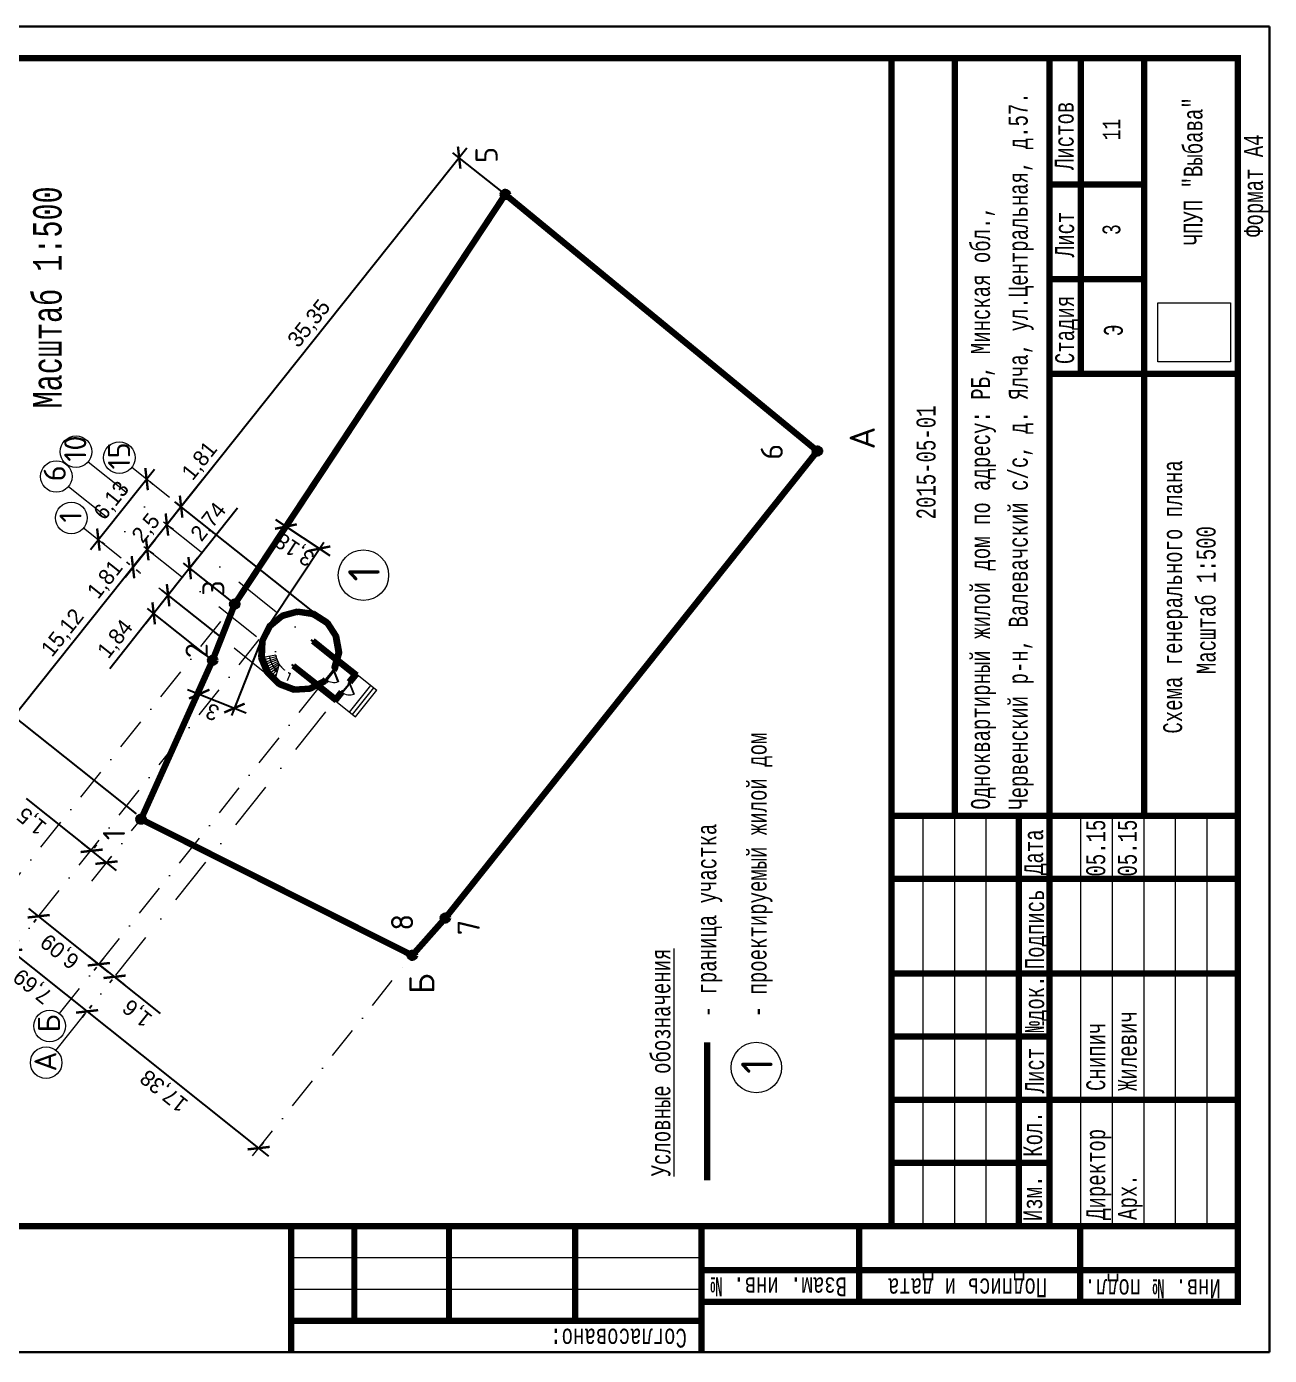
# Model space of a CAD drawing. Header units: millimetres. Extents: x -1532494 to -123847, y -619762 to -132433.
# Drawn here: x -214665 to -194971, y -153483 to -132433 of the extents above; entities that cross this region are included whole.
import ezdxf

# ---------------------------------------------------------------- set-up
doc = ezdxf.new("R2010")
doc.units = ezdxf.units.MM
for name, pattern in [('CENTER2', [28.575, 19.05, -3.175, 3.175, -3.175]), ('GOST2.303 5', [24, 20, -1.5, 1, -1.5]), ('штриховая', [19.05, 12.7, -6.35]), ('штрихпунктирнаяX2', [50.8, 25.4, -12.7, 0, -12.7])]:
    doc.linetypes.add(name, pattern=pattern)
doc.layers.get('0').update_dxf_attribs({"color": 251, "lineweight": 15})
for name, color, linetype, lineweight in [('01-РАМКА(+штамп)', 5, 'Continuous', 18), ('границы', 1, 'Continuous', 70), ('линия', 7, 'Continuous', 30), ('Оси', 7, 'штрихпунктирнаяX2', 18), ('размеры', 7, 'Continuous', 18), ('Стены', 7, 'Continuous', 60), ('штриховая', 160, 'штриховая', 18)]:
    doc.layers.add(name, color=color, linetype=linetype, lineweight=lineweight)
doc.layers.add('рамка', color=105, linetype='Continuous', lineweight=30, plot=False)
doc.styles.add('GOST', font='cour.ttf', dxfattribs={"width": 0.6, "height": 3})
doc.styles.add('style2', font='cour.ttf', dxfattribs={"width": 0.6, "height": 3})
doc.dimstyles.new('ISO-25', dxfattribs={"dimscale": 100, "dimtxt": 2.5, "dimasz": 2.5, "dimexe": 1.25, "dimexo": 0.625, "dimtad": 1, "dimdec": 0, "dimtxsty": 'Standard', "dimblk": 'ARCHTICK', "dimcen": 2.5, "dimdle": 2, "dimclrt": 256, "dimadec": 0, "dimazin": 0, "dimtfac": 1, "dimtdec": 0, "dimtmove": 1, "dimatfit": 2, "dimfxl": 1, "dimarcsym": 0})
picture_1 = doc.add_image_def('image1.jpg', size_in_pixel=(187, 229))

# ---------------------------------------------------------------- blocks, each defined once
blk = doc.blocks.new('вакепкеакепке')
at = {"color": 7, "linetype": 'GOST2.303 5'}
for p, q in [((168051385, 308359340), (168057885, 308359340)), ((168051385, 308358840), (168057885, 308358840)), ((168051385, 308358340), (168057885, 308358340)), ((168051385, 308356840), (168057885, 308356840)), ((168051385, 308356340), (168057885, 308356340)), ((168051385, 308355840), (168057885, 308355840)), ((168051385, 308355340), (168057885, 308355340)), ((168051385, 308354840), (168057885, 308354840))]:
    blk.add_line(p, q, dxfattribs=at)
at = {"const_width": 100}
blk.add_lwpolyline([(168051385, 308359840), (168069885, 308359840), (168069885, 308354353), (168051385, 308354353)], close=True, dxfattribs=at)
for points in [[(168052385, 308359840), (168052385, 308357340)], [(168053385, 308359887), (168053385, 308354400)], [(168054385, 308359887), (168054385, 308357340)], [(168055385, 308354400), (168055385, 308359887)], [(168056885, 308359887), (168056885, 308354400)], [(168057885, 308354353), (168057885, 308359840)], [(168057931, 308358840), (168069885, 308358840)], [(168057885, 308357826), (168051385, 308357826)], [(168057885, 308357340), (168051385, 308357340)], [(168057885, 308357340), (168069885, 308357340)], [(168064885, 308354353), (168064885, 308357340)], [(168066385, 308357340), (168066385, 308355840)], [(168067885, 308357340), (168067885, 308355840)], [(168064885, 308356840), (168069885, 308356840)], [(168057885, 308355840), (168069885, 308355840)]]:
    blk.add_lwpolyline(points, dxfattribs=at)
at = {"color": 7, "linetype": 'GOST2.303 5', "style": 'style2', "width": 0.6}
for s, p in [('2015-05-01', (168062579, 308359144)), ('Одноквартирный жилой дом по адресу: РБ, Минская обл.,  ', (168057980, 308358281)), ('Червенский р-н, Валевачский с/с, д. Ялча, ул.Центральная, д.57. ', (168057980, 308357683)), ('Изм.', (168051464, 308357455)), ('Кол.', (168052482, 308357455)), ('Лист', (168053488, 308357424)), ('№док.', (168054453, 308357424)), ('Подпись', (168055453, 308357424)), ('Дата', (168056947, 308357439)), ('Стадия', (168065039, 308356948)), ('Лист', (168066732, 308356949)), ('Листов', (168068113, 308356956)), ('Директор', (168051482, 308356455)), ('Снипич', (168053525, 308356455)), ('05.15', (168056921, 308356455)), ('Э', (168065484, 308356176)), ('Арх.', (168051482, 308355955)), ('Жилевич', (168053525, 308355955)), ('05.15', (168056921, 308355955)), ('ЧПУП "Выбава"', (168066920, 308354914))]:
    blk.add_text(s, height=300, dxfattribs=at).set_placement(p)
blk = doc.blocks.new('*U77')
for p, q in [((0, 0), (0, -100)), ((1000, 0), (1000, -100))]:
    blk.add_line(p, q)
blk.add_lwpolyline([(0, 0), (500, 866), (538, 844), (38, -22)], close=True)
blk.add_arc((0, 0), 1000, 0, 60)
blk = doc.blocks.new('_ArchTick')
at = {"color": 0, "linetype": 'ByBlock', "const_width": 0.15}
blk.add_lwpolyline([(-0.5, -0.5), (0.5, 0.5)], dxfattribs=at)
blk = doc.blocks.new('*D85')
at = {"layer": 'Defpoints', "color": 0, "transparency": 16777216}
for p in [(-214909, -147074), (-213706, -148033), (-213706, -148033)]:
    blk.add_point(p, dxfattribs=at)
at = {"layer": 'размеры', "color": 0, "lineweight": -2, "transparency": 16777216}
for p, q in [((-215066, -146949), (-213550, -148157)), ((-214948, -147123), (-214987, -147172)), ((-213667, -147984), (-213628, -147935))]:
    blk.add_line(p, q, dxfattribs=at)
at = {"layer": 'размеры', "color": 0, "lineweight": -2, "transparency": 16777216, "xscale": 250, "yscale": 250, "zscale": 250}
for p, rotation in [((-214909, -147074), 141.4478407243592), ((-213706, -148033), 321.4478407243592)]:
    blk.add_blockref('_ArchTick', p, dxfattribs=dict(at, rotation=rotation))
at = {"layer": 'размеры', "transparency": 16777216, "insert": (-214557, -147621), "char_height": 250, "attachment_point": 5, "rotation": 141.4478}
blk.add_mtext('7,69', dxfattribs=at)
blk = doc.blocks.new('*D86')
at = {"layer": 'Defpoints', "color": 0, "ltscale": 20, "transparency": 16777216}
for p in [(-210025, -140703), (-211365, -141580), (-210831, -141924)]:
    blk.add_point(p, dxfattribs=at)
at = {"layer": 'размеры', "color": 0, "lineweight": -2, "ltscale": 20, "transparency": 16777216}
for p, q in [((-211331, -141528), (-210486, -140249)), ((-210722, -140243), (-209858, -140813)), ((-210797, -141872), (-209956, -140599))]:
    blk.add_line(p, q, dxfattribs=at)
at = {"layer": 'размеры', "color": 0, "lineweight": -2, "ltscale": 20, "transparency": 16777216, "xscale": 250, "yscale": 250, "zscale": 250}
for p, rotation in [((-210555, -140353), 146.5529657298596), ((-210025, -140703), 326.5529657298595)]:
    blk.add_blockref('_ArchTick', p, dxfattribs=dict(at, rotation=rotation))
at = {"layer": 'размеры', "ltscale": 20, "transparency": 16777216, "insert": (-210405, -140702), "char_height": 250, "attachment_point": 5, "rotation": 146.553}
blk.add_mtext('3,18', dxfattribs=at)
blk = doc.blocks.new('*D87')
at = {"layer": 'Defpoints', "color": 0, "transparency": 16777216}
for p in [(-213520, -147286), (-213270, -147485), (-213270, -147485)]:
    blk.add_point(p, dxfattribs=at)
at = {"layer": 'размеры', "color": 0, "lineweight": -2, "transparency": 16777216}
for p, q in [((-213676, -147161), (-213113, -147610)), ((-213559, -147335), (-213598, -147384)), ((-213309, -147534), (-213348, -147583)), ((-212540, -148067), (-213270, -147485))]:
    blk.add_line(p, q, dxfattribs=at)
at = {"layer": 'размеры', "color": 0, "lineweight": -2, "transparency": 16777216, "xscale": 250, "yscale": 250, "zscale": 250}
for p, rotation in [((-213520, -147286), 141.4478407243592), ((-213270, -147485), 321.4478407243592)]:
    blk.add_blockref('_ArchTick', p, dxfattribs=dict(at, rotation=rotation))
at = {"layer": 'размеры', "transparency": 16777216, "insert": (-212898, -148048), "char_height": 250, "attachment_point": 5, "rotation": 141.4478}
blk.add_mtext('1,6', dxfattribs=at)
blk = doc.blocks.new('*D88')
at = {"layer": 'Defpoints', "color": 0, "ltscale": 20, "transparency": 16777216}
for p in [(-212763, -139601), (-212763, -139601), (-213527, -140559)]:
    blk.add_point(p, dxfattribs=at)
at = {"layer": 'размеры', "color": 0, "lineweight": -2, "ltscale": 20, "transparency": 16777216}
for p, q in [((-213651, -140716), (-212638, -139445)), ((-212714, -139640), (-212665, -139679)), ((-213478, -140598), (-213429, -140637))]:
    blk.add_line(p, q, dxfattribs=at)
at = {"layer": 'размеры', "color": 0, "lineweight": -2, "ltscale": 20, "transparency": 16777216, "xscale": 250, "yscale": 250, "zscale": 250}
for p, rotation in [((-212763, -139601), 51.44784072403264), ((-213527, -140559), 231.4478407240326)]:
    blk.add_blockref('_ArchTick', p, dxfattribs=dict(at, rotation=rotation))
at = {"layer": 'размеры', "ltscale": 20, "transparency": 16777216, "insert": (-213308, -139950), "char_height": 250, "attachment_point": 5, "rotation": 51.4478}
blk.add_mtext('6,13', dxfattribs=at)
blk = doc.blocks.new('*D89')
at = {"layer": 'Defpoints', "color": 0, "ltscale": 20, "transparency": 16777216}
for p in [(-212753, -140712), (-212753, -140712), (-212979, -140996)]:
    blk.add_point(p, dxfattribs=at)
at = {"layer": 'размеры', "color": 0, "lineweight": -2, "ltscale": 20, "transparency": 16777216}
for p, q in [((-213104, -141152), (-212629, -140556)), ((-212705, -140751), (-212656, -140790)), ((-212930, -141035), (-212881, -141073))]:
    blk.add_line(p, q, dxfattribs=at)
at = {"layer": 'размеры', "color": 0, "lineweight": -2, "ltscale": 20, "transparency": 16777216, "xscale": 250, "yscale": 250, "zscale": 250}
for p, rotation in [((-212753, -140712), 51.44784072403264), ((-212979, -140996), 231.4478407240326)]:
    blk.add_blockref('_ArchTick', p, dxfattribs=dict(at, rotation=rotation))
at = {"layer": 'размеры', "ltscale": 20, "transparency": 16777216, "insert": (-213408, -141200), "char_height": 250, "attachment_point": 5, "rotation": 51.4478}
blk.add_mtext('1,81', dxfattribs=at)
blk = doc.blocks.new('*D90')
at = {"layer": 'Defpoints', "color": 0, "ltscale": 20, "transparency": 16777216}
for p in [(-212441, -140321), (-212441, -140321), (-212753, -140712)]:
    blk.add_point(p, dxfattribs=at)
at = {"layer": 'размеры', "color": 0, "lineweight": -2, "ltscale": 20, "transparency": 16777216}
for p, q in [((-212878, -140869), (-212317, -140164)), ((-212392, -140360), (-212343, -140399)), ((-212705, -140751), (-212656, -140790))]:
    blk.add_line(p, q, dxfattribs=at)
at = {"layer": 'размеры', "color": 0, "lineweight": -2, "ltscale": 20, "transparency": 16777216, "xscale": 250, "yscale": 250, "zscale": 250}
for p, rotation in [((-212441, -140321), 51.44784072403264), ((-212753, -140712), 231.4478407240326)]:
    blk.add_blockref('_ArchTick', p, dxfattribs=dict(at, rotation=rotation))
at = {"layer": 'размеры', "ltscale": 20, "transparency": 16777216, "insert": (-212760, -140387), "char_height": 250, "attachment_point": 5, "rotation": 51.4478}
blk.add_mtext('2,5', dxfattribs=at)
blk = doc.blocks.new('*D91')
at = {"layer": 'Defpoints', "color": 0, "ltscale": 20, "transparency": 16777216}
for p in [(-212216, -140037), (-212441, -140321), (-212441, -140321)]:
    blk.add_point(p, dxfattribs=at)
at = {"layer": 'размеры', "color": 0, "lineweight": -2, "ltscale": 20, "transparency": 16777216}
for p, q in [((-211514, -139158), (-212216, -140037)), ((-212091, -139881), (-212566, -140477)), ((-212264, -139999), (-212313, -139960)), ((-212392, -140360), (-212343, -140399))]:
    blk.add_line(p, q, dxfattribs=at)
at = {"layer": 'размеры', "color": 0, "lineweight": -2, "ltscale": 20, "transparency": 16777216, "xscale": 250, "yscale": 250, "zscale": 250}
for p, rotation in [((-212216, -140037), 51.44784072403266), ((-212441, -140321), 231.4478407240326)]:
    blk.add_blockref('_ArchTick', p, dxfattribs=dict(at, rotation=rotation))
at = {"layer": 'размеры', "ltscale": 20, "transparency": 16777216, "insert": (-211911, -139321), "char_height": 250, "attachment_point": 5, "rotation": 51.4478}
blk.add_mtext('1,81', dxfattribs=at)
blk = doc.blocks.new('*D92')
at = {"layer": 'Defpoints', "color": 0, "ltscale": 20, "transparency": 16777216}
for p in [(-212979, -140996), (-214864, -143361), (-212876, -144945)]:
    blk.add_point(p, dxfattribs=at)
at = {"layer": 'размеры', "color": 0, "lineweight": -2, "ltscale": 20, "transparency": 16777216}
for p, q in [((-212854, -140839), (-214989, -143517)), ((-213028, -140957), (-213077, -140918)), ((-212925, -144906), (-214962, -143283))]:
    blk.add_line(p, q, dxfattribs=at)
at = {"layer": 'размеры', "color": 0, "lineweight": -2, "ltscale": 20, "transparency": 16777216, "xscale": 250, "yscale": 250, "zscale": 250}
for p, rotation in [((-212979, -140996), 51.44784072403266), ((-214864, -143361), 231.4478407240326)]:
    blk.add_blockref('_ArchTick', p, dxfattribs=dict(at, rotation=rotation))
at = {"layer": 'размеры', "ltscale": 20, "transparency": 16777216, "insert": (-214081, -142044), "char_height": 250, "attachment_point": 5, "rotation": 51.4478}
blk.add_mtext('15,12', dxfattribs=at)
blk = doc.blocks.new('*D94')
at = {"layer": 'Defpoints', "color": 0, "transparency": 16777216}
for p in [(-213706, -148033), (-210987, -150199), (-210987, -150199)]:
    blk.add_point(p, dxfattribs=at)
at = {"layer": 'размеры', "color": 0, "lineweight": -2, "transparency": 16777216}
for p, q in [((-213862, -147908), (-210831, -150324)), ((-213745, -148082), (-213784, -148130)), ((-210948, -150151), (-210909, -150102))]:
    blk.add_line(p, q, dxfattribs=at)
at = {"layer": 'размеры', "color": 0, "lineweight": -2, "transparency": 16777216, "xscale": 250, "yscale": 250, "zscale": 250}
for p, rotation in [((-213706, -148033), 141.4478407243592), ((-210987, -150199), 321.4478407243592)]:
    blk.add_blockref('_ArchTick', p, dxfattribs=dict(at, rotation=rotation))
at = {"layer": 'размеры', "transparency": 16777216, "insert": (-212476, -149279), "char_height": 250, "attachment_point": 5, "rotation": 141.4478}
blk.add_mtext('17,38', dxfattribs=at)
blk = doc.blocks.new('*D95')
at = {"layer": 'Defpoints', "color": 0, "transparency": 16777216}
for p in [(-214473, -146526), (-214473, -146526), (-213520, -147286)]:
    blk.add_point(p, dxfattribs=at)
at = {"layer": 'размеры', "color": 0, "lineweight": -2, "transparency": 16777216}
for p, q in [((-213364, -147410), (-214629, -146402)), ((-214512, -146575), (-214551, -146624)), ((-213481, -147237), (-213442, -147188))]:
    blk.add_line(p, q, dxfattribs=at)
at = {"layer": 'размеры', "color": 0, "lineweight": -2, "transparency": 16777216, "xscale": 250, "yscale": 250, "zscale": 250}
for p, rotation in [((-214473, -146526), 141.4478407243592), ((-213520, -147286), 321.4478407243592)]:
    blk.add_blockref('_ArchTick', p, dxfattribs=dict(at, rotation=rotation))
at = {"layer": 'размеры', "transparency": 16777216, "insert": (-214126, -147069), "char_height": 250, "attachment_point": 5, "rotation": 141.4478}
blk.add_mtext('6,09', dxfattribs=at)
blk = doc.blocks.new('*D96')
at = {"layer": 'Defpoints', "color": 0, "ltscale": 20, "transparency": 16777216}
for p in [(-212422, -141440), (-211562, -142125), (-211717, -142471)]:
    blk.add_point(p, dxfattribs=at)
at = {"layer": 'размеры', "color": 0, "lineweight": -2, "ltscale": 20, "transparency": 16777216}
for p, q in [((-212775, -141884), (-212297, -141283)), ((-211610, -142086), (-212519, -141362)), ((-211766, -142432), (-212748, -141649)), ((-213345, -142599), (-212651, -141727))]:
    blk.add_line(p, q, dxfattribs=at)
at = {"layer": 'размеры', "color": 0, "lineweight": -2, "ltscale": 20, "transparency": 16777216, "xscale": 250, "yscale": 250, "zscale": 250}
for p, rotation in [((-212422, -141440), 51.44784072403264), ((-212651, -141727), 231.4478407240326)]:
    blk.add_blockref('_ArchTick', p, dxfattribs=dict(at, rotation=rotation))
at = {"layer": 'размеры', "ltscale": 20, "transparency": 16777216, "insert": (-213248, -142143), "char_height": 250, "attachment_point": 5, "rotation": 51.4478}
blk.add_mtext('1,84', dxfattribs=at)
blk = doc.blocks.new('*D97')
at = {"layer": 'Defpoints', "color": 0, "ltscale": 20, "transparency": 16777216}
for p in [(-207810, -134509), (-207080, -135092), (-209901, -141882)]:
    blk.add_point(p, dxfattribs=at)
at = {"layer": 'размеры', "color": 0, "lineweight": -2, "ltscale": 20, "transparency": 16777216}
for p, q in [((-212340, -140194), (-207686, -134353)), ((-207128, -135053), (-207908, -134432)), ((-209950, -141843), (-212313, -139960))]:
    blk.add_line(p, q, dxfattribs=at)
at = {"layer": 'размеры', "color": 0, "lineweight": -2, "ltscale": 20, "transparency": 16777216, "xscale": 250, "yscale": 250, "zscale": 250}
for p, rotation in [((-207810, -134509), 51.44784072403264), ((-212216, -140037), 231.4478407240326)]:
    blk.add_blockref('_ArchTick', p, dxfattribs=dict(at, rotation=rotation))
at = {"layer": 'размеры', "ltscale": 20, "transparency": 16777216, "insert": (-210176, -137144), "char_height": 250, "attachment_point": 5, "rotation": 51.4478}
blk.add_mtext('35,35', dxfattribs=at)
blk = doc.blocks.new('*D98')
at = {"layer": 'Defpoints', "color": 0, "ltscale": 20, "transparency": 16777216}
for p in [(-211508, -141940), (-210950, -142161), (-211371, -143228)]:
    blk.add_point(p, dxfattribs=at)
at = {"layer": 'размеры', "color": 0, "lineweight": -2, "ltscale": 20, "transparency": 16777216}
for p, q in [((-211531, -141998), (-211975, -143124)), ((-210973, -142219), (-211417, -143344)), ((-212115, -142934), (-211185, -143301))]:
    blk.add_line(p, q, dxfattribs=at)
at = {"layer": 'размеры', "color": 0, "lineweight": -2, "ltscale": 20, "transparency": 16777216, "xscale": 250, "yscale": 250, "zscale": 250}
for p, rotation in [((-211929, -143007), 158.4636016360677), ((-211371, -143228), 338.4636016360677)]:
    blk.add_blockref('_ArchTick', p, dxfattribs=dict(at, rotation=rotation))
at = {"layer": 'размеры', "ltscale": 20, "transparency": 16777216, "insert": (-211719, -143292), "char_height": 250, "attachment_point": 5, "rotation": 158.4636}
blk.add_mtext('3', dxfattribs=at)
blk = doc.blocks.new('*D99')
at = {"layer": 'Defpoints', "color": 0, "transparency": 16777216}
for p in [(-213633, -145489), (-213633, -145489), (-213398, -145676)]:
    blk.add_point(p, dxfattribs=at)
at = {"layer": 'размеры', "color": 0, "lineweight": -2, "transparency": 16777216}
for p, q in [((-214671, -144661), (-213633, -145489)), ((-213242, -145800), (-213789, -145364)), ((-213594, -145440), (-213555, -145391)), ((-213359, -145627), (-213320, -145578))]:
    blk.add_line(p, q, dxfattribs=at)
at = {"layer": 'размеры', "color": 0, "lineweight": -2, "transparency": 16777216, "xscale": 250, "yscale": 250, "zscale": 250}
for p, rotation in [((-213633, -145489), 141.4478407243622), ((-213398, -145676), 321.4478407243622)]:
    blk.add_blockref('_ArchTick', p, dxfattribs=dict(at, rotation=rotation))
at = {"layer": 'размеры', "transparency": 16777216, "insert": (-214572, -145006), "char_height": 250, "attachment_point": 5, "rotation": 141.4478}
blk.add_mtext('1,5', dxfattribs=at)
blk = doc.blocks.new('*D100')
at = {"layer": 'Defpoints', "color": 0, "ltscale": 20, "transparency": 16777216}
for p in [(-212422, -141440), (-211365, -141580), (-211562, -142125)]:
    blk.add_point(p, dxfattribs=at)
at = {"layer": 'размеры', "color": 0, "lineweight": -2, "ltscale": 20, "transparency": 16777216}
for p, q in [((-211322, -140060), (-212080, -141011)), ((-211955, -140854), (-212546, -141596)), ((-211414, -141541), (-212177, -140933)), ((-211610, -142086), (-212519, -141362))]:
    blk.add_line(p, q, dxfattribs=at)
at = {"layer": 'размеры', "color": 0, "lineweight": -2, "ltscale": 20, "transparency": 16777216, "xscale": 250, "yscale": 250, "zscale": 250}
for p, rotation in [((-212080, -141011), 51.44784072435872), ((-212422, -141440), 231.4478407243587)]:
    blk.add_blockref('_ArchTick', p, dxfattribs=dict(at, rotation=rotation))
at = {"layer": 'размеры', "ltscale": 20, "transparency": 16777216, "insert": (-211770, -140288), "char_height": 250, "attachment_point": 5, "rotation": 51.4478}
blk.add_mtext('2,74', dxfattribs=at)

msp = doc.modelspace()

# ---------------------------------------------------------------- hatches: boundary and pattern name
at = {"layer": 'линия'}
h = msp.add_hatch(color=1, dxfattribs=at)
h.dxf.hatch_style = 1
h.paths.add_polyline_path([(-207091.4, -135140.3), (-207079.6, -135091.7), (-207031, -135103.4, 0.4142136), (-207067.9, -135043.1, 1)])
h.paths.add_polyline_path([(-207079.6, -135091.7), (-207091.4, -135140.3, 0.4142136), (-207031, -135103.4)])
h = msp.add_hatch(color=1, dxfattribs=at)
h.dxf.hatch_style = 1
h.paths.add_polyline_path([(-202145.2, -139204.9), (-202133.4, -139156.3), (-202084.8, -139168, 0.4142136), (-202121.7, -139107.7, 1)])
h.paths.add_polyline_path([(-202133.4, -139156.3), (-202145.2, -139204.9, 0.4142136), (-202084.8, -139168)])
h = msp.add_hatch(color=1, dxfattribs=at)
h.dxf.hatch_style = 1
h.paths.add_polyline_path([(-211377.2, -141628.5), (-211365.5, -141579.9), (-211316.9, -141591.7, 0.4142136), (-211353.7, -141531.3, 1)])
h.paths.add_polyline_path([(-211365.5, -141579.9), (-211377.2, -141628.5, 0.4142136), (-211316.9, -141591.7)])
h = msp.add_hatch(color=1, dxfattribs=at)
h.dxf.hatch_style = 1
h.paths.add_polyline_path([(-211728.9, -142519.7), (-211717.2, -142471.1), (-211668.6, -142482.9, 0.4142136), (-211705.4, -142422.5, 1)])
h.paths.add_polyline_path([(-211717.2, -142471.1), (-211728.9, -142519.7, 0.4142136), (-211668.6, -142482.9)])
h = msp.add_hatch(color=1, dxfattribs=at)
h.dxf.hatch_style = 1
h.paths.add_polyline_path([(-212861.9, -145036.5), (-212850.1, -144987.9), (-212801.5, -144999.6, 0.4142136), (-212838.4, -144939.3, 1)])
h.paths.add_polyline_path([(-212850.1, -144987.9), (-212861.9, -145036.5, 0.4142136), (-212801.5, -144999.6)])
h = msp.add_hatch(color=1, dxfattribs=at)
h.dxf.hatch_style = 1
h.paths.add_polyline_path([(-208039.7, -146601.4), (-208027.9, -146552.8), (-207979.3, -146564.6, 0.4142136), (-208016.2, -146504.2, 1)])
h.paths.add_polyline_path([(-208027.9, -146552.8), (-208039.7, -146601.4, 0.4142136), (-207979.3, -146564.6)])
h = msp.add_hatch(color=1, dxfattribs=at)
h.dxf.hatch_style = 1
h.paths.add_polyline_path([(-208565.1, -147194), (-208553.4, -147145.4), (-208504.8, -147157.1, 0.4142136), (-208541.6, -147096.8, 1)])
h.paths.add_polyline_path([(-208553.4, -147145.4), (-208565.1, -147194, 0.4142136), (-208504.8, -147157.1)])

# ---------------------------------------------------------------- linework, layer by layer
at = {"ltscale": 20}
msp.add_line((-210847.6, -142660), (-210668.7, -142836.2), dxfattribs=at)
at = {"layer": '01-РАМКА(+штамп)'}
for centre in [(-209327.4, -141123.2), (-203101.6, -148922.7)]:
    msp.add_circle(centre, 400, dxfattribs=at)
at = {"layer": 'границы', "color": 1, "linetype": 'CENTER2', "ltscale": 60, "const_width": 100}
for points in [[(-211365.5, -141579.9), (-207079.6, -135091.7)], [(-207079.6, -135091.7), (-202133.4, -139156.3)], [(-208027.9, -146552.8), (-202133.4, -139156.3)], [(-211717.2, -142471.1), (-211365.5, -141579.9)], [(-212850.1, -144987.9), (-211717.2, -142471.1)], [(-212850.1, -144987.9), (-208553.4, -147145.4)], [(-208553.4, -147145.4), (-208027.9, -146552.8)], [(-203880.7, -150707.7), (-203880.7, -148523.1)]]:
    msp.add_lwpolyline(points, dxfattribs=at)
at = {"layer": 'границы'}
for centre in [(-207079.6, -135091.7), (-202133.4, -139156.3), (-211365.5, -141579.9), (-211717.2, -142471.1), (-212850.1, -144987.9), (-208027.9, -146552.8), (-208553.4, -147145.4)]:
    msp.add_circle(centre, 50, dxfattribs=at)
at = {"layer": 'линия', "ltscale": 20}
msp.add_line((-209771.4, -142607.1), (-209928.8, -142804.6), dxfattribs=at)
at = {"layer": 'линия'}
msp.add_line((-209662.7, -142983.1), (-209538.1, -142826.7), dxfattribs=at)
msp.add_arc((-210333.6, -142320.5), 590.4, 190.53711, 228.22941, dxfattribs=at)
at = {"layer": 'Оси', "ltscale": 30}
for p, q in [((-213687.7, -139327.3), (-209456, -142699.6)), ((-212997.5, -139414.3), (-209901.3, -141881.7)), ((-213999.9, -139719.1), (-209768.2, -143091.4)), ((-213761.1, -140372.4), (-210665, -142839.7)), ((-214198.7, -148650.9), (-209458.7, -142703)), ((-210122.9, -143536.4), (-210122.8, -143536.3))]:
    msp.add_line(p, q, dxfattribs=at)
at = {"layer": 'Оси', "ltscale": 20}
for p, q in [((-215702.8, -147022.5), (-211365.5, -141579.9)), ((-215096.2, -147308.4), (-210815.3, -141936.6)), ((-210908.8, -142544.3), (-210932.1, -142471.2)), ((-214143.3, -148067.8), (-209942.2, -142796.2)), ((-213632.7, -145969.9), (-212850.1, -144987.9)), ((-211085.6, -150322.9), (-208553.4, -147145.4))]:
    msp.add_line(p, q, dxfattribs=at)
at = {"layer": 'Оси', "ltscale": 5}
for p, q in [((-210433.9, -141709.4), (-210307.3, -141701.8)), ((-209783.4, -142036.2), (-209737, -142154.3))]:
    msp.add_line(p, q, dxfattribs=at)
at = {"layer": 'Оси', "ltscale": 20}
msp.add_lwpolyline([(-210815.3, -141936.6), (-210929.8, -142165.7), (-210941.2, -142421.6), (-210847.6, -142660), (-210665, -142839.7), (-210425.2, -142929.7), (-210169.5, -142914.3), (-209942.2, -142796.2), (-209782.6, -142595.9), (-209718.2, -142347.9), (-209760.2, -142095.3), (-209901.4, -141881.6), (-210117.3, -141743.7), (-210370.6, -141705.6), (-210617.5, -141773.9)], close=True, dxfattribs=at)
at = {"layer": 'размеры'}
for p, q in [((-210717.4, -142391.9), (-210914.1, -142428.5)), ((-210711.9, -142417), (-210905.7, -142466.4)), ((-210704.7, -142441.7), (-210894.9, -142503.7)), ((-210704.7, -142441.7), (-210894.9, -142503.7)), ((-210696, -142465.8), (-210881.6, -142540.2)), ((-210685.6, -142489.3), (-210866, -142575.8)), ((-210673.8, -142512.1), (-210848.1, -142610.2)), ((-210660.5, -142534), (-210827.9, -142643.4)), ((-210672.5, -142575.2), (-210805.6, -142675.2)), ((-210686.9, -142624.3), (-210781.3, -142705.5)), ((-210704.5, -142684.6), (-210755, -142734.1)), ((-210695, -142652), (-210751.2, -142628.3)), ((-210660.5, -142534), (-210726.9, -142760.9)), ((-210695, -142652), (-210708.1, -142592.4)), ((-209427.9, -142696.4), (-209115.1, -142945.7)), ((-209546.1, -143294), (-209208.9, -142870.9)), ((-209499.2, -143331.4), (-209162, -142908.3)), ((-209765.1, -143119.5), (-209452.2, -143368.8)), ((-209452.2, -143368.8), (-209115.1, -142945.7))]:
    msp.add_line(p, q, dxfattribs=at)
at = {"layer": 'размеры', "color": 7, "lineweight": 20, "ltscale": 0.9}
for p, q in [((-209471.3, -152932.7), (-209471.3, -151432.7)), ((-207971.3, -152932.7), (-207971.3, -151432.7)), ((-205971.3, -152932.7), (-205971.3, -151432.7))]:
    msp.add_line(p, q, dxfattribs=at)
at = {"layer": 'размеры', "linetype": 'GOST2.303 5'}
for p, q in [((-210471.3, -151932.7), (-203971.3, -151932.7)), ((-210471.3, -152432.7), (-203971.3, -152432.7))]:
    msp.add_line(p, q, dxfattribs=at)
at = {"layer": 'размеры', "color": 7, "lineweight": 20, "ltscale": 0.9, "const_width": 100}
msp.add_lwpolyline([(-224171.3, -151432.7), (-224171.3, -132932.7), (-195471.3, -132932.7), (-195471.3, -151432.7)], close=True, dxfattribs=at)
for points in [[(-210471.3, -151432.7), (-210471.3, -153432.7)], [(-209471.3, -152932.7), (-209471.3, -151432.7)], [(-207971.3, -152932.7), (-207971.3, -151432.7)], [(-205971.3, -152932.7), (-205971.3, -151432.7)], [(-203971.3, -153432.7), (-203971.3, -151432.7)], [(-203971.3, -152632.7), (-195471.3, -152632.7), (-195471.3, -151432.7)], [(-201471.3, -152632.7), (-201471.3, -151432.7)], [(-197971.3, -152632.7), (-197971.3, -151432.7)], [(-195471.3, -152132.7), (-203971.3, -152132.7)], [(-203971.3, -152932.7), (-210471.3, -152932.7)]]:
    msp.add_lwpolyline(points, dxfattribs=at)
at = {"layer": 'размеры', "const_width": 0.1}
for points in [[(-203971.3, -151932.7), (-210471.3, -151932.7)], [(-210471.3, -152432.7), (-203971.3, -152432.7)]]:
    msp.add_lwpolyline(points, dxfattribs=at)
at = {"layer": 'размеры'}
for centre in [(-213880.4, -139168.1), (-213195.7, -139261.9), (-214192.6, -139559.9), (-213956.6, -140216.6), (-214299.1, -148263.4), (-214354.5, -148846.4)]:
    msp.add_circle(centre, 250, dxfattribs=at)
for radius, end in [(490.4, 222.52627), (390.4, 213.15249)]:
    msp.add_arc((-210333.6, -142320.5), radius, 190.53711, end, dxfattribs=at)
at = {"layer": 'рамка', "color": 7}
for p, q in [((-224671.3, -132432.7), (-194971.3, -132432.7)), ((-194971.3, -153432.7), (-194971.3, -132432.7)), ((-224671.3, -153432.7), (-194971.3, -153432.7))]:
    msp.add_line(p, q, dxfattribs=at)
at = {"layer": 'Стены', "ltscale": 20}
for p, q in [((-210626.9, -141755.7), (-210831.3, -141923.9)), ((-210615, -141789.5), (-210800.5, -141942)), ((-210371.9, -141685.2), (-210626.9, -141755.7)), ((-210374.7, -141720.9), (-210606.2, -141784.9)), ((-210110.1, -141724.6), (-210371.9, -141685.2)), ((-210127.3, -141756), (-210364.7, -141720.3)), ((-209915.5, -141888.7), (-210117.9, -141759.5)), ((-209887.1, -141867), (-210110.1, -141724.6)), ((-209741.2, -142087.8), (-209887.1, -141867)), ((-210831.3, -141923.9), (-210949.6, -142160.6)), ((-210806.7, -141949.9), (-210914, -142164.7)), ((-209776, -142096.1), (-209908.4, -141895.7)), ((-209820.5, -141975.6), (-209815, -141983.9)), ((-210949.6, -142160.6), (-210961.4, -142425)), ((-210916.6, -142174.4), (-210927.2, -142414.2)), ((-209733, -142342.3), (-209772.4, -142105.4)), ((-209697.8, -142348.9), (-209741.2, -142087.8)), ((-210961.4, -142425), (-210864.6, -142671.3)), ((-210925.6, -142424.1), (-210837.8, -142647.6)), ((-209793.7, -142584.7), (-209733.4, -142352.3)), ((-209764.3, -142605), (-209735.9, -142495.7)), ((-209736.4, -142480.7), (-209733.9, -142471)), ((-209726.3, -142458.7), (-209697.8, -142348.9)), ((-210864.6, -142671.3), (-210676, -142857)), ((-210832.3, -142655.9), (-210661.2, -142824.4)), ((-209810.7, -142609.4), (-209798.2, -142593.6)), ((-209784.4, -142630.3), (-209764.3, -142605)), ((-210676, -142857), (-210428.2, -142949.9)), ((-210652.7, -142829.8), (-210427.9, -142914.1)), ((-210555.3, -142897.7), (-210545.9, -142901.2)), ((-210418, -142915.6), (-210178.3, -142901.1)), ((-210168.7, -142898.5), (-209955.6, -142787.8)), ((-210164.1, -142934), (-210063.4, -142881.7)), ((-210044.2, -142866.9), (-210053, -142871.5)), ((-210029.4, -142864.1), (-209929.2, -142812)), ((-209947.9, -142781.4), (-209935.3, -142765.7)), ((-209929.2, -142812), (-209909, -142786.7)), ((-210428.2, -142949.9), (-210164.1, -142934))]:
    msp.add_line(p, q, dxfattribs=at)
at = {"layer": 'Стены', "ltscale": 5}
for p, q in [((-210628.9, -141762.9), (-210620, -141758.2)), ((-210615, -141789.5), (-210628.9, -141762.9)), ((-210606.2, -141784.9), (-210620, -141758.2)), ((-210615, -141789.5), (-210606.2, -141784.9)), ((-210376.5, -141691), (-210366.5, -141690.4)), ((-210374.7, -141720.9), (-210376.5, -141691)), ((-210374.7, -141720.9), (-210364.7, -141720.3)), ((-210364.7, -141720.3), (-210366.5, -141690.4)), ((-210127.3, -141756), (-210116.7, -141727.9)), ((-210127.3, -141756), (-210117.9, -141759.5)), ((-210117.9, -141759.5), (-210107.4, -141731.4)), ((-210116.7, -141727.9), (-210107.4, -141731.4)), ((-209915.5, -141888.7), (-209894.5, -141867.4)), ((-209908.4, -141895.7), (-209887.3, -141874.4)), ((-209894.5, -141867.4), (-209887.3, -141874.4)), ((-210830.2, -141931.2), (-210823.9, -141923.4)), ((-210806.7, -141949.9), (-210830.2, -141931.2)), ((-210800.5, -141942), (-210823.9, -141923.4)), ((-210806.7, -141949.9), (-210800.5, -141942)), ((-209915.5, -141888.7), (-209908.4, -141895.7)), ((-209845, -141991.8), (-209820.5, -141975.6)), ((-209839.4, -142000.1), (-209815, -141983.9)), ((-209776, -142096.1), (-209748.1, -142085.1)), ((-209748.1, -142085.1), (-209744.4, -142094.4)), ((-210945.6, -142166.8), (-210943.1, -142157.1)), ((-210916.6, -142174.4), (-210945.6, -142166.8)), ((-210914, -142164.7), (-210943.1, -142157.1)), ((-210916.6, -142174.4), (-210914, -142164.7)), ((-209776, -142096.1), (-209772.4, -142105.4)), ((-209772.4, -142105.4), (-209744.4, -142094.4)), ((-210927.2, -142414.2), (-210956.8, -142419.2)), ((-210955.2, -142429), (-210956.8, -142419.2)), ((-210925.6, -142424.1), (-210955.2, -142429)), ((-210925.6, -142424.1), (-210927.2, -142414.2)), ((-209764.8, -142473.3), (-209736.4, -142480.7)), ((-209762.3, -142463.6), (-209733.9, -142471)), ((-209733, -142342.3), (-209733.4, -142352.3)), ((-209733.4, -142352.3), (-209703.4, -142353.6)), ((-209733, -142342.3), (-209703, -142343.6)), ((-209703, -142343.6), (-209703.4, -142353.6)), ((-210837.8, -142647.6), (-210862.8, -142664.1)), ((-210857.3, -142672.5), (-210862.8, -142664.1)), ((-210832.3, -142655.9), (-210857.3, -142672.5)), ((-210832.3, -142655.9), (-210837.8, -142647.6)), ((-209793.7, -142584.7), (-209798.2, -142593.6)), ((-209798.2, -142593.6), (-209771.4, -142607.1)), ((-209793.7, -142584.7), (-209766.9, -142598.1)), ((-209766.9, -142598.1), (-209771.4, -142607.1)), ((-210661.2, -142824.4), (-210677.3, -142849.7)), ((-210668.9, -142855.1), (-210677.3, -142849.7)), ((-210652.7, -142829.8), (-210668.9, -142855.1)), ((-210652.7, -142829.8), (-210661.2, -142824.4)), ((-210545, -142870.2), (-210555.3, -142897.7)), ((-210535.6, -142873.7), (-210545.9, -142901.2)), ((-210427.9, -142914.1), (-210432.4, -142943.8)), ((-210418, -142915.6), (-210427.9, -142914.1)), ((-210418, -142915.6), (-210422.5, -142945.2)), ((-210168.7, -142898.5), (-210178.3, -142901.1)), ((-210178.3, -142901.1), (-210170.3, -142930.1)), ((-210160.7, -142927.4), (-210170.3, -142930.1)), ((-210168.7, -142898.5), (-210160.7, -142927.4)), ((-210066.6, -142845.4), (-210053, -142871.5)), ((-210057.7, -142840.8), (-210044.2, -142866.9)), ((-209947.9, -142781.4), (-209955.6, -142787.8)), ((-209955.6, -142787.8), (-209936.5, -142811)), ((-209947.9, -142781.4), (-209928.8, -142804.6)), ((-209928.8, -142804.6), (-209936.5, -142811)), ((-210422.5, -142945.2), (-210432.4, -142943.8))]:
    msp.add_line(p, q, dxfattribs=at)
at = {"layer": 'Стены'}
for p, q in [((-210134.8, -142177.7), (-210116.1, -142154.2)), ((-210134.8, -142177.7), (-210116.1, -142154.2)), ((-210134.8, -142177.7), (-209764.7, -142472.7)), ((-210116.1, -142154.2), (-209756.4, -142440.9)), ((-210111.4, -142196.4), (-210092.7, -142172.9)), ((-210111.4, -142196.4), (-210092.7, -142172.9)), ((-209735.9, -142495.7), (-209477.1, -142702)), ((-209726.3, -142458.7), (-209427.9, -142696.4)), ((-210428.4, -142546.1), (-210447.1, -142569.6)), ((-210428.4, -142546.1), (-210447.1, -142569.6)), ((-210447.1, -142569.6), (-210087.4, -142856.3)), ((-210428.4, -142546.1), (-210058.3, -142841.1)), ((-210405, -142564.8), (-210423.7, -142588.3)), ((-210405, -142564.8), (-210423.7, -142588.3)), ((-209810.7, -142609.4), (-209784.4, -142630.3)), ((-209561.6, -142808), (-209477.1, -142702)), ((-209534.2, -142829.8), (-209427.9, -142696.4)), ((-209477.1, -142702), (-209458.4, -142678.5)), ((-209477.1, -142702), (-209453.6, -142720.7)), ((-209458.4, -142678.5), (-209434.9, -142697.2)), ((-209453.6, -142720.7), (-209434.9, -142697.2)), ((-210063.4, -142881.7), (-209765.1, -143119.5)), ((-210029.4, -142864.1), (-209770.6, -143070.3)), ((-209935.3, -142765.7), (-209909, -142786.7)), ((-209561.6, -142808), (-209534.2, -142829.8)), ((-209555.3, -142800.2), (-209528, -142822)), ((-209770.6, -143070.3), (-209789.3, -143093.8)), ((-209789.3, -143093.8), (-209765.8, -143112.5)), ((-209686.1, -142964.3), (-209770.6, -143070.3)), ((-209770.6, -143070.3), (-209747.2, -143089)), ((-209747.2, -143089), (-209765.8, -143112.5)), ((-209658.8, -142986.1), (-209765.1, -143119.5)), ((-209692.4, -142972.1), (-209665, -142994)), ((-209686.1, -142964.3), (-209658.8, -142986.1))]:
    msp.add_line(p, q, dxfattribs=at)
at = {"layer": 'штриховая', "ltscale": 10}
msp.add_line((-210485.7, -142680.1), (-210563.6, -142864.3), dxfattribs=at)
for radius, start in [(390.4, 213.15249), (590.4, 228.22941)]:
    msp.add_arc((-210333.6, -142320.5), radius, start, 247.07557, dxfattribs=at)

# ---------------------------------------------------------------- block references
at = {"layer": 'размеры', "rotation": 90}
msp.add_blockref('вакепкеакепке', (308158881.9, -168202818.1), dxfattribs=at)
at = {"layer": 'размеры', "xscale": 0.2, "yscale": 0.2, "zscale": 0.2, "rotation": 231.4478407239895}
for p in [(-209795.1, -142621.8), (-209545.9, -142820.4)]:
    msp.add_blockref('*U77', p, dxfattribs=at)

# ---------------------------------------------------------------- texts
at = {"layer": '01-РАМКА(+штамп)', "char_height": 500, "attachment_point": 1, "rotation": 90}
for insert in [(-209568.5, -141224.5), (-203342.7, -149024.1)]:
    msp.add_mtext_dynamic_manual_height_columns('{\\fISOCPEUR|b0|i0|c204|p34;1}', width=6.114, gutter_width=12.5, heights=[0], dxfattribs=dict(at, insert=insert))
at = {"layer": 'размеры', "color": 7, "linetype": 'ByBlock', "style": 'style2', "width": 0.6}
msp.add_text('11', height=282.39, rotation=90, dxfattribs=at).set_placement((-197333.7, -134234.2))
at = {"layer": 'размеры', "style": 'GOST', "width": 0.6}
for s, height, p in [('Формат А4', 300, (-195073.3, -135764.3)), ('Масштаб 1:500 ', 450, (-214110.2, -138481.2)), ('- проектируемый жилой дом', 300, (-202939.2, -148126.7)), ('- граница участка', 300, (-203735.4, -148126.7)), ('%%UУсловные обозначения', 300, (-204464.1, -150646.5))]:
    msp.add_text(s, height=height, rotation=90, dxfattribs=at).set_placement(p)
at = {"layer": 'размеры', "color": 10, "linetype": 'ByBlock', "style": 'style2', "width": 0.6}
msp.add_text('3', height=282.4, rotation=90, dxfattribs=at).set_placement((-197333.7, -135734.2))
at = {"layer": 'размеры', "color": 7, "linetype": 'GOST2.303 5', "style": 'style2', "width": 0.6}
for s, rotation, p in [('Схема генерального плана', 90, (-196354.8, -143632.4)), ('Масштаб 1:500', 90, (-195824.6, -142689.8)), ('Подпись и дата', 180, (-198492.3, -152262.7)), ('Инв. № подл.', 180, (-195741, -152276.8)), ('Взам. инв. №', 180, (-201664.8, -152247.2)), ('Согласовано:', 180, (-204202.9, -153059.3))]:
    msp.add_text(s, height=300, rotation=rotation, dxfattribs=at).set_placement(p)
at = {"layer": 'размеры', "attachment_point": 1, "rotation": 90}
for s, insert, char_height in [('{\\fISOCPEUR|b0|i0|c204|p34;5}', (-207551.5, -134593.4), 350), ('{\\fISOCPEUR|b0|i0|c204|p34;А}', (-201623.3, -139130.2), 400), ('{\\fISOCPEUR|b0|i0|c204|p34;10}', (-214068.9, -139325.6), 350), ('{\\fISOCPEUR|b0|i0|c204|p34;15}', (-213374.3, -139448.5), 350), ('{\\fISOCPEUR|b0|i0|c204|p34;6}', (-203031.6, -139295.2), 350), ('{\\fISOCPEUR|b0|i0|c204|p34;6}', (-214394, -139636), 350), ('{\\fISOCPEUR|b0|i0|c204|p34;1}', (-214142.9, -140290.9), 350), ('{\\fISOCPEUR|b0|i0|c204|p34;3}', (-211879.8, -141448.6), 350), ('{\\fISOCPEUR|b0|i0|c204|p34;2}', (-212146.6, -142437.5), 350), ('{\\fISOCPEUR|b0|i0|c204|p34;1}', (-213454.5, -145320.1), 350), ('{\\fISOCPEUR|b0|i0|c204|p34;8}', (-208889.2, -146753.6), 350), ('{\\fISOCPEUR|b0|i0|c204|p34;7}', (-207834.3, -146826.7), 350), ('{\\fISOCPEUR|b0|i0|c204|p34;Б}', (-208602.5, -147759.2), 400), ('{\\fISOCPEUR|b0|i0|c204|p34;Б}', (-214485.4, -148366.8), 350), ('{\\fISOCPEUR|b0|i0|c204|p34;А}', (-214540.8, -148985), 350)]:
    msp.add_mtext_dynamic_manual_height_columns(s, width=6.114, gutter_width=12.5, heights=[0], dxfattribs=dict(at, insert=insert, char_height=char_height))

# ---------------------------------------------------------------- dimensions: what is measured, and where the dimension line sits
at = {"layer": 'размеры', "ltscale": 20}
for base, p1, p2, text, picture, middle in [((-207810.2, -134509.5), (-209901.3, -141881.7), (-207079.6, -135091.7), '35,35', '*D97', (-210175.8, -137143.6)), ((-212762.9, -139601.2), (-213526.5, -140559.3), (-212762.9, -139601.2), '6,13', '*D88', (-213307.7, -139950.4))]:
    dim = msp.add_linear_dim(base=base, p1=p1, p2=p2, angle=51.44784, text=text, dimstyle='ISO-25', dxfattribs=at)
    dim.commit()
    dim.dimension.update_dxf_attribs({"geometry": picture, "text_midpoint": middle})
for base, p1, p2, angle, text, picture, middle in [((-212441.2, -140320.6), (-212215.5, -140037.5), (-212441.2, -140320.6), 231.44784, '1,81', '*D91', (-211748.1, -139451)), ((-212421.6, -141439.9), (-211365.5, -141579.9), (-211561.5, -142125.3), 231.44784, '2,74', '*D100', (-211601, -140423.1)), ((-212441.2, -140320.6), (-212753.4, -140712.4), (-212441.2, -140320.6), 51.44784, '2,5', '*D90', (-212597.3, -140516.5)), ((-210024.9, -140703.1), (-211365.5, -141579.9), (-210831.3, -141923.9), 146.55297, '3,18', '*D86', (-210289.9, -140528)), ((-212753.4, -140712.4), (-212979.1, -140995.6), (-212753.4, -140712.4), 51.44784, '1,81', '*D89', (-213245.1, -141329.4)), ((-214864, -143360.8), (-212979.1, -140995.6), (-212876, -144945.1), 51.44784, '15,12', '*D92', (-213917.7, -142173.4)), ((-212421.6, -141439.9), (-211717.2, -142471.1), (-211561.5, -142125.3), 51.44784, '1,84', '*D96', (-212862.2, -142450.9)), ((-211370.7, -143227.6), (-211507.7, -141940.3), (-210949.6, -142160.6), 158.4636, '3', '*D98', (-211649.7, -143117.5))]:
    dim = msp.add_linear_dim(base=base, p1=p1, p2=p2, angle=angle, text=text, dimstyle='ISO-25', dxfattribs=at)
    dim.commit()
    dim.dimension.update_dxf_attribs({"geometry": picture, "text_midpoint": middle, "dimtype": 160})
at = {"layer": 'размеры'}
for base, p1, p2, angle, text, picture, middle in [((-213632.7, -145488.7), (-213398.2, -145675.6), (-213632.7, -145488.7), 321.44784, '1,5', '*D99', (-214408.7, -144800.6)), ((-214473, -146526.4), (-213520.1, -147285.8), (-214473, -146526.4), 321.44784, '6,09', '*D95', (-213996.5, -146906.1)), ((-213706, -148032.7), (-214909.3, -147073.8), (-213706, -148032.7), 141.44784, '7,69', '*D85', (-214427.5, -147457.7)), ((-213269.8, -147485.3), (-213520.1, -147285.8), (-213269.8, -147485.3), 141.44784, '1,6', '*D87', (-212768.2, -147885)), ((-210987.2, -150199.4), (-213706, -148032.7), (-210987.2, -150199.4), 141.44784, '17,38', '*D94', (-212346.6, -149116))]:
    dim = msp.add_linear_dim(base=base, p1=p1, p2=p2, angle=angle, text=text, dimstyle='ISO-25', dxfattribs=at)
    dim.commit()
    dim.dimension.update_dxf_attribs({"geometry": picture, "text_midpoint": middle, "dimtype": 160})

# ---------------------------------------------------------------- pictures from other files: only their frames are drawn
image = msp.add_image(picture_1, insert=(-195589, -137745.8), size_in_units=(938.1, 1148.8), rotation=90)
image.dxf.flags = 7

doc.saveas('drawing.dxf')
